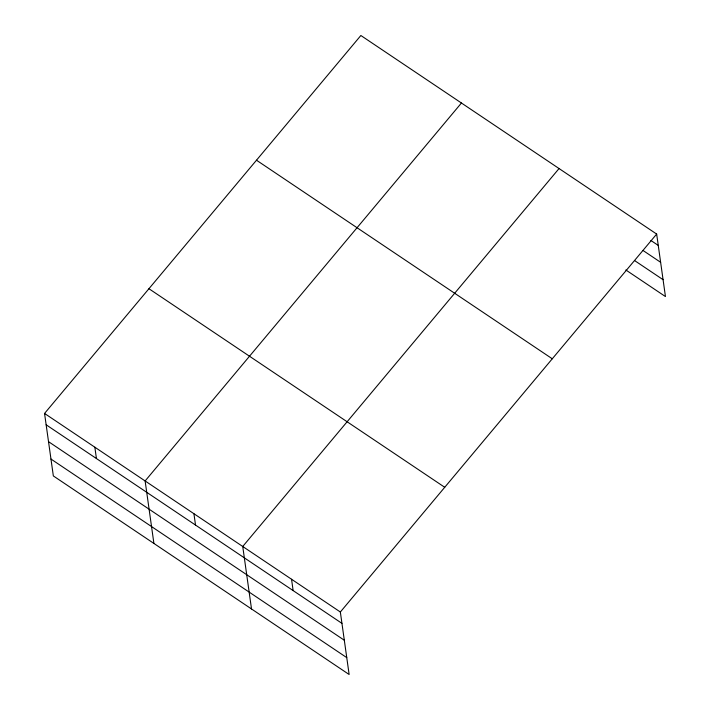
<?xml version="1.0" encoding="UTF-8"?>
<svg xmlns="http://www.w3.org/2000/svg" width="710" height="710" viewBox="0 0 710 710"><rect width="100%" height="100%" fill="white"/><g stroke="black" fill="none" stroke-linecap="round" stroke-linejoin="round"><path stroke-width="1.06" d="M656.661 234.069L340.347 612.011L349.134 674.5L53.339 475.931L44.553 413.442L360.866 35.5L656.661 234.069L665.447 296.558L625.847 269.977M461.438 103.012L145.124 480.954L153.91 543.443M559.054 168.545L242.74 546.478L251.517 608.976M650.892 240.477L658.259 245.42M643.136 250.55L660.628 262.301M634.527 260.526L663.078 279.687M256.488 160.22L552.282 358.79M148.94 288.721L444.735 487.291M44.553 413.442L340.347 612.011M46.15 424.793L341.945 623.362M48.52 441.664L344.314 640.234M50.969 459.05L346.764 657.62M291.544 579.245L293.141 590.596M193.928 513.721L195.525 525.072M94.838 447.193L96.436 458.545"/></g></svg>
